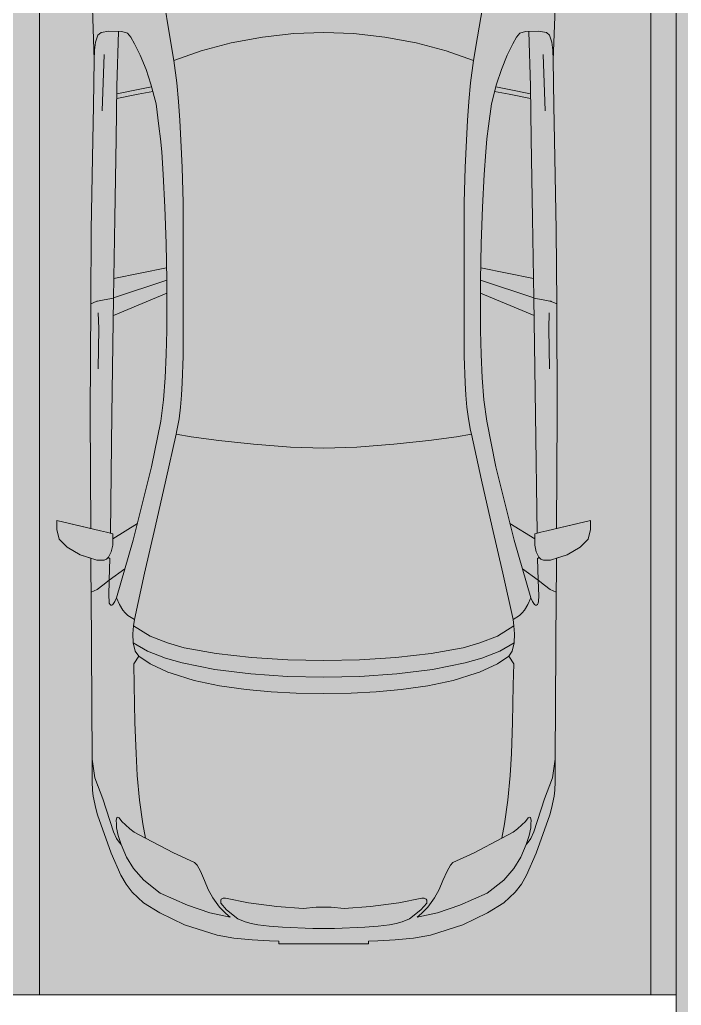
# Model space of a CAD drawing. Header units: millimetres. Extents: x 132836 to 1862386, y -330276 to -143438.
# Drawn here: x 247960 to 250557, y -270728 to -266857 of the extents above; entities that cross this region are included whole.
import ezdxf

# ---------------------------------------------------------------- set-up
doc = ezdxf.new("R2010")
doc.units = ezdxf.units.MM
doc.header["$MEASUREMENT"] = 0
for name, color, linetype in [('Extérieur - Environnement', 7, 'Continuous'), ('Sols_ Dalles', 7, 'Continuous'), ('Structure - Murs extérieurs', 7, 'Continuous')]:
    doc.layers.add(name, color=color, linetype=linetype)

msp = doc.modelspace()

# ---------------------------------------------------------------- hatches: boundary and pattern name
at = {"linetype": 'Continuous', "lineweight": 0, "true_color": 0x6f6f6f}
h = msp.add_hatch(color=8, dxfattribs=at)
h.paths.add_polyline_path([(141848.442, -275935.042), (141848.442, -295062.571), (269220.821, -293826.868), (269220.821, -270902.734), (268763.049, -270902.734), (254213.6, -271040.575), (254213.6, -163437.635), (153156.2, -163437.635), (153156.2, -271040.575), (153182.962, -271040.57), (153183.146, -272000.514, -0.40942736), (149183.681, -275935.042)])
h.paths.add_polyline_path([(158435.584, -260639.953), (155145.584, -260639.953), (155145.584, -248364.953), (155145.584, -243089.974), (155145.584, -242189.974), (158435.584, -242189.974)], flags=0)
h.paths.add_polyline_path([(196775.042, -260810.571), (196775.042, -222495.57), (186955.542, -222495.57), (186955.542, -218295.57), (196754.55, -218295.57), (196754.55, -208495.57), (196754.55, -204495.57), (193355.542, -204495.57), (193355.542, -201780.57), (193355.542, -195161.535), (195576.034, -195161.535), (195576.034, -189810.571), (217850.068, -189810.571), (217850.068, -262266.885), (245610.045, -262266.885), (245610.045, -253395.571), (245626.034, -253395.571), (246426.034, -253395.571), (247826.034, -253395.571), (247826.034, -248005.571), (247826.034, -246605.571), (245626.034, -246605.571), (245610.045, -246605.571), (245610.045, -171995.57), (212806.28, -171995.57), (161503.433, -171995.57), (161503.433, -193810.571), (161503.433, -230015.57), (161503.433, -260810.571)], flags=0)
h.paths.add_polyline_path([(162737.042, -269433.913, -0.09031866), (162858.773, -268727.623, -0.20144873), (163912.639, -267592.74, -0.10421145), (164718.006, -267415.055), (165317.979, -267409.371, -0.10404461), (166125.354, -267571.244, -0.23825546), (167284.257, -268953.318, -0.05518862), (167336.836, -269390.334), (167338.931, -269611.438), (167351.046, -270890.267), (167092.583, -271892.761, -0.26794919), (165370.083, -272909.124), (164770.11, -272914.808, -0.19371746), (163379.252, -272370.185, -0.07056876), (163028.663, -271931.262, -0.1316525), (162751.253, -270933.845)], flags=0)
h.paths.add_polyline_path([(173316.986, -273599.031), (173316.986, -273452.052), (173330.488, -267377.824, -0.3805567), (175316.986, -265609.826), (175394.714, -265609.826), (175394.714, -270609.826), (190394.714, -270609.826), (190394.714, -265609.826), (195356.191, -265609.826, -0.41421356), (196856.191, -267109.826), (196856.191, -273660.699, -0.34550161), (195137.285, -275433.432), (175327.752, -275599.002, -0.4157911)], flags=0)
h.paths.add_polyline_path([(205510.093, -271504.083, -0.13447393), (205230.948, -270484.937), (205230.948, -268984.937, -0.41421356), (207230.948, -266984.937), (207830.948, -266984.937, -0.41421356), (209830.948, -268984.937), (209830.948, -270484.937, -0.12882035), (209574.03, -271465.581, -0.27093629), (207830.948, -272484.937), (207230.948, -272484.937, -0.26498)], flags=0)
h.paths.add_polyline_path([(217862.687, -273329.325), (217869.949, -267730.336, -0.09856151), (218100.718, -266943.721), (218117.681, -266951.545, -0.258849), (219955.479, -265605.827), (219953.141, -265587.294), (220637.569, -265587.294), (220637.569, -265687.294), (220637.569, -270687.294), (250537.569, -270687.294), (250537.569, -265687.294), (252208.004, -265687.294), (254186.294, -265687.294), (254186.294, -267687.294), (254186.294, -271062.255, 0.00134576), (254186.323, -271073.021), (254197.209, -273095.233, -0.41421356), (252208.004, -275105.97), (243484.534, -275105.97, -0.00518896), (243431.438, -275116.103), (235447.992, -275196.191), (220071.012, -275253.24, -0.38655333), (217873.089, -273475.385, -0.02518922)], flags=0)
at = {"layer": 'Sols_ Dalles', "linetype": 'Continuous', "lineweight": 0, "true_color": 0x2e271c}
msp.add_hatch(color=250, dxfattribs=at).paths.add_polyline_path([(217961.309, -273253.269, 0.4157911), (219972.076, -275253.24), (252109.067, -275105.97, 0.41421356), (254098.272, -273095.233), (254087.386, -271073.021, -0.00134576), (254087.357, -271062.255), (254087.357, -267687.294), (254087.357, -265687.294), (250537.569, -265687.294), (250537.569, -270787.292), (250537.729, -271092.129), (250548.615, -273114.341), (220537.569, -273253.269), (220537.569, -270687.294), (220537.569, -265687.294), (219961.309, -265687.294, 0.25884891), (218113.763, -267154.752, 0.09856162), (217961.309, -267920.633)])

# ---------------------------------------------------------------- linework, layer by layer
at = {"color": 9, "linetype": 'Continuous', "lineweight": 5}
msp.add_lwpolyline([(217873.089, -273475.385, 0.38655333), (220071.012, -275253.24), (235447.992, -275196.191), (243431.438, -275116.103, 0.00518896), (243484.534, -275105.97), (252208.004, -275105.97, 0.41421356), (254197.209, -273095.233), (254186.323, -271073.021, -0.00134576), (254186.294, -271062.255), (254186.294, -267687.294), (254186.294, -265687.294), (252208.004, -265687.294), (250537.569, -265687.294), (250537.569, -270687.294), (220637.569, -270687.294), (220637.569, -265687.294), (220637.569, -265587.294), (219953.141, -265587.294), (219955.479, -265605.827, 0.258849), (218117.681, -266951.545), (218100.718, -266943.721, 0.09856151), (217869.949, -267730.336), (217862.687, -273329.325, 0.02518922)], format="xyb", close=True, dxfattribs=at)
at = {"color": 255, "linetype": 'Continuous', "lineweight": 5, "flags": 128}
for points in [[(248037.569, -265687.294), (248037.569, -270687.294)], [(248037.569, -270687.294), (248037.569, -265687.294)], [(250537.569, -270687.294), (250537.569, -265687.294)], [(245537.569, -270687.294), (248037.569, -270687.294)], [(248037.569, -270687.294), (250537.569, -270687.294)]]:
    msp.add_lwpolyline(points, dxfattribs=at)
at = {"color": 253, "linetype": 'Continuous', "lineweight": 5, "true_color": 0x9f9f9f, "flags": 128}
msp.add_lwpolyline([(250537.569, -265687.294), (250537.569, -271062.255)], dxfattribs=at)
at = {"layer": 'Extérieur - Environnement', "color": 7, "linetype": 'Continuous', "lineweight": 13}
for p, q in [((248513.546, -266709.08), (248549.718, -266924.692)), ((249793.358, -266709.08), (249757.186, -266924.692)), ((248245.242, -266812.144), (248252.504, -267015.116)), ((248252.504, -267015.116), (248245.242, -266812.144)), ((250054.401, -267015.116), (250061.662, -266812.144)), ((250054.401, -267015.116), (250061.662, -266812.144)), ((248266.495, -266917.174), (248258.091, -266945.179)), ((248279.196, -266906.682), (248266.495, -266917.174)), ((248310.174, -266901.909), (248279.196, -266906.682)), ((248360.788, -266903.116), (248310.174, -266901.909)), ((248341.582, -267118.034), (248347.406, -266902.797)), ((248383.263, -266910.293), (248360.788, -266903.116)), ((248396.261, -266925.468), (248383.263, -266910.293)), ((249035.917, -266911.78), (248913.234, -266925.666)), ((249153.452, -266907.061), (249035.917, -266911.78)), ((249153.452, -266907.061), (249270.987, -266911.78)), ((249270.987, -266911.78), (249393.67, -266925.666)), ((249910.643, -266925.468), (249923.642, -266910.293)), ((249923.642, -266910.293), (249946.116, -266903.116)), ((249946.116, -266903.116), (249996.73, -266901.909)), ((249965.322, -267118.034), (249959.498, -266902.797)), ((249996.73, -266901.909), (250027.708, -266906.682)), ((250027.708, -266906.682), (250040.409, -266917.174)), ((250040.409, -266917.174), (250048.814, -266945.179)), ((248258.091, -266945.179), (248253.776, -266976.682)), ((248411.155, -266951.662), (248396.261, -266925.468)), ((248432.559, -266995.684), (248411.155, -266951.662)), ((248549.718, -266924.692), (248564.932, -267017.735)), ((248790.479, -266948.269), (248672.629, -266979.133)), ((248913.234, -266925.666), (248790.479, -266948.269)), ((249393.67, -266925.666), (249516.425, -266948.269)), ((249516.425, -266948.269), (249634.275, -266979.133)), ((249757.186, -266924.692), (249741.972, -267017.735)), ((249874.345, -266995.684), (249895.749, -266951.662)), ((249895.749, -266951.662), (249910.643, -266925.468)), ((250048.814, -266945.179), (250053.128, -266976.682)), ((248253.776, -266976.682), (248252.504, -267015.116)), ((248291.17, -266993.88), (248283.753, -267214.66)), ((248455.974, -267052.956), (248432.559, -266995.684)), ((248672.629, -266979.133), (248564.932, -267017.735)), ((249634.275, -266979.133), (249741.972, -267017.735)), ((249850.93, -267052.956), (249874.345, -266995.684)), ((250015.734, -266993.88), (250023.151, -267214.66)), ((250053.128, -266976.682), (250054.401, -267015.116)), ((248252.504, -267015.116), (248250.29, -267195.422)), ((248250.29, -267195.422), (248252.504, -267015.116)), ((248564.932, -267017.735), (248576.603, -267105.162)), ((249741.972, -267017.735), (249730.301, -267105.162)), ((250056.614, -267195.422), (250054.401, -267015.116)), ((250056.614, -267195.422), (250054.401, -267015.116)), ((248475.303, -267109.617), (248455.974, -267052.956)), ((249831.601, -267109.617), (249850.93, -267052.956)), ((248495.138, -267187.636), (248475.303, -267109.617)), ((248576.602, -267105.146), (248583.295, -267178.67)), ((249730.302, -267105.146), (249723.61, -267178.67)), ((249811.766, -267187.636), (249831.601, -267109.617)), ((248338.65, -267325.351), (248341.582, -267118.034)), ((248340.889, -267167.062), (248425.277, -267149.83)), ((248341.162, -267147.769), (248425.55, -267130.537)), ((248425.277, -267149.83), (248482.692, -267138.68)), ((248425.55, -267130.537), (248478.031, -267120.345)), ((249881.627, -267149.83), (249824.212, -267138.68)), ((249881.354, -267130.537), (249828.874, -267120.345)), ((249965.742, -267147.769), (249881.354, -267130.537)), ((249966.015, -267167.062), (249881.627, -267149.83)), ((249968.254, -267325.351), (249965.322, -267118.034)), ((248506.547, -267275.127), (248495.138, -267187.636)), ((248583.294, -267178.656), (248588.261, -267253.131)), ((249723.61, -267178.656), (249718.644, -267253.131)), ((249800.357, -267275.127), (249811.766, -267187.636)), ((248250.29, -267195.422), (248245.94, -267398.632)), ((248250.29, -267195.422), (248245.94, -267398.632)), ((250060.964, -267398.632), (250056.614, -267195.422)), ((250056.614, -267195.422), (250060.964, -267398.632)), ((248588.26, -267253.127), (248592.664, -267329.924)), ((249718.644, -267253.127), (249714.241, -267329.924)), ((248512.393, -267324.705), (248506.547, -267275.127)), ((249794.511, -267324.705), (249800.357, -267275.127)), ((248333.69, -267636.148), (248338.65, -267325.351)), ((248517.487, -267376.543), (248512.393, -267324.705)), ((248592.663, -267329.914), (248597.429, -267438.034)), ((249714.241, -267329.914), (249709.475, -267438.034)), ((249789.417, -267376.543), (249794.511, -267324.705)), ((249973.215, -267636.148), (249968.254, -267325.351)), ((248523.725, -267464.557), (248517.487, -267376.543)), ((249783.18, -267464.557), (249789.417, -267376.543)), ((248245.94, -267398.632), (248241.155, -267681.866)), ((248245.94, -267398.632), (248241.155, -267681.866)), ((250065.749, -267681.866), (250060.964, -267398.632)), ((250060.964, -267398.632), (250065.749, -267681.866)), ((248597.429, -267438.031), (248601.4, -267575.552)), ((249709.475, -267438.031), (249705.505, -267575.552)), ((248530.112, -267592.686), (248523.725, -267464.557)), ((249776.792, -267592.686), (249783.18, -267464.557)), ((248601.4, -267575.552), (248601.438, -268178.518)), ((249705.505, -267575.552), (249705.466, -268178.518)), ((248535.112, -267735.926), (248530.112, -267592.686)), ((249771.793, -267735.926), (249776.792, -267592.686)), ((248328.729, -267950.448), (248333.69, -267636.148)), ((249978.175, -267950.448), (249973.215, -267636.148)), ((248241.155, -267681.866), (248238.637, -267973.113)), ((248241.155, -267681.866), (248238.637, -267973.113)), ((250068.268, -267973.113), (250065.749, -267681.866)), ((250065.749, -267681.866), (250068.268, -267973.113)), ((248537.535, -267879.457), (248535.112, -267735.926)), ((249769.369, -267879.457), (249771.793, -267735.926)), ((248329.946, -267873.372), (248536.717, -267831.01)), ((249976.959, -267873.372), (249770.187, -267831.01)), ((248537.535, -267879.457), (248328.746, -267949.357)), ((248538.073, -268077.471), (248537.535, -267879.457)), ((249768.831, -268077.471), (249769.369, -267879.457)), ((249769.369, -267879.457), (249978.158, -267949.357)), ((248238.637, -267973.113), (248260.345, -267963.349)), ((248260.345, -267963.349), (248262.301, -267962.783)), ((248262.301, -267962.783), (248265.559, -267962.088)), ((248265.559, -267962.088), (248291.472, -267957.432)), ((248291.472, -267957.432), (248328.729, -267950.448)), ((248328.729, -267950.448), (248322.29, -268407.601)), ((248327.758, -268019.427), (248537.675, -267931.001)), ((249979.147, -268019.427), (249769.229, -267931.001)), ((249978.175, -267950.448), (249984.614, -268407.601)), ((250015.432, -267957.432), (249978.175, -267950.448)), ((250041.345, -267962.088), (250015.432, -267957.432)), ((250044.603, -267962.783), (250041.345, -267962.088)), ((250046.559, -267963.349), (250044.603, -267962.783)), ((250068.268, -267973.113), (250046.559, -267963.349)), ((248238.637, -267973.113), (248236.668, -268405.992)), ((248236.668, -268405.992), (248238.637, -267973.113)), ((250070.236, -268405.992), (250068.268, -267973.113)), ((250070.236, -268405.992), (250068.268, -267973.113)), ((248268.531, -268008.036), (248270.03, -268069.3)), ((250038.373, -268008.036), (250036.875, -268069.3)), ((248270.03, -268069.3), (248267.453, -268228.63)), ((248534.922, -268171.56), (248538.073, -268077.471)), ((249771.982, -268171.56), (249768.831, -268077.471)), ((250036.875, -268069.3), (250039.451, -268228.63)), ((248530.728, -268264.184), (248534.922, -268171.56)), ((248601.438, -268178.518), (248597.601, -268282.803)), ((249705.466, -268178.518), (249709.303, -268282.803)), ((249776.176, -268264.184), (249771.982, -268171.56)), ((248524.629, -268350.336), (248530.728, -268264.184)), ((249782.276, -268350.336), (249776.176, -268264.184)), ((248597.602, -268282.796), (248595.068, -268331.972)), ((249709.302, -268282.796), (249711.837, -268331.972)), ((248513.483, -268433.588), (248524.629, -268350.336)), ((248595.069, -268331.956), (248591.27, -268379.107)), ((249711.836, -268331.956), (249715.634, -268379.107)), ((249793.422, -268433.588), (249782.276, -268350.336)), ((248591.272, -268379.084), (248585.449, -268425.327)), ((249715.632, -268379.084), (249721.455, -268425.327)), ((248236.668, -268405.992), (248239.147, -268855.376)), ((248239.147, -268855.376), (248236.668, -268405.992)), ((248322.291, -268407.601), (248315.843, -268873.649)), ((248585.449, -268425.327), (248577.018, -268470.695)), ((249721.455, -268425.327), (249729.886, -268470.695)), ((249984.614, -268407.601), (249991.061, -268873.649)), ((250067.758, -268855.376), (250070.236, -268405.992)), ((250067.758, -268855.376), (250070.236, -268405.992)), ((248478.066, -268612.975), (248513.483, -268433.588)), ((248576.797, -268471.184), (248577.104, -268470.505)), ((249730.107, -268471.184), (249729.8, -268470.505)), ((249828.838, -268612.975), (249793.422, -268433.588)), ((248573.718, -268485.5), (248533.56, -268665.461)), ((248573.718, -268485.5), (248576.797, -268471.184)), ((248573.718, -268485.5), (248632.689, -268495.563)), ((248632.689, -268495.563), (248741.305, -268509.721)), ((249674.215, -268495.563), (249565.599, -268509.721)), ((249733.186, -268485.5), (249674.215, -268495.563)), ((249733.186, -268485.5), (249730.107, -268471.184)), ((249733.186, -268485.5), (249773.344, -268665.461)), ((248741.305, -268509.721), (248878.39, -268524.319)), ((248878.39, -268524.319), (249022.834, -268535.706)), ((249022.834, -268535.706), (249153.452, -268540.229)), ((249284.07, -268535.706), (249153.452, -268540.229)), ((249428.514, -268524.319), (249284.07, -268535.706)), ((249565.599, -268509.721), (249428.514, -268524.319)), ((248405.866, -268900.718), (248478.066, -268612.975)), ((249901.038, -268900.718), (249828.838, -268612.975)), ((248533.56, -268665.461), (248491.38, -268850.052)), ((249773.344, -268665.461), (249815.524, -268850.052)), ((248239.147, -268855.376), (248105.774, -268824.575)), ((248105.774, -268824.575), (248105.774, -268858.864)), ((248105.774, -268824.575), (248277.809, -268864.305)), ((248105.774, -268824.575), (248105.774, -268858.864)), ((248422.241, -268835.461), (248325.059, -268895.945)), ((248491.38, -268850.052), (248450.23, -269030.342)), ((249815.524, -268850.052), (249856.674, -269030.342)), ((249884.664, -268835.461), (249981.845, -268895.945)), ((250201.13, -268824.575), (250029.095, -268864.305)), ((250201.13, -268824.575), (250067.758, -268855.376)), ((250201.13, -268858.864), (250201.13, -268824.575)), ((250201.13, -268824.575), (250201.13, -268858.864)), ((248105.774, -268858.864), (248114.635, -268896.996)), ((248114.635, -268896.996), (248105.774, -268858.864)), ((248277.809, -268864.305), (248300.938, -268869.809)), ((248300.938, -268869.809), (248325.059, -268876.024)), ((248325.059, -268876.024), (248325.059, -268921.171)), ((250005.966, -268869.809), (249981.845, -268876.024)), ((249981.845, -268876.024), (249981.845, -268921.171)), ((250029.095, -268864.305), (250005.966, -268869.809)), ((250192.27, -268896.996), (250201.13, -268858.864)), ((250192.27, -268896.996), (250201.13, -268858.864)), ((248114.635, -268896.996), (248146.493, -268928.955)), ((248146.493, -268928.955), (248114.635, -268896.996)), ((248146.493, -268928.955), (248197.033, -268958.446)), ((248197.033, -268958.446), (248146.493, -268928.955)), ((248325.059, -268921.171), (248319.047, -268947.698)), ((248405.866, -268900.718), (248340.452, -269127.825)), ((249901.038, -268900.718), (249966.452, -269127.825)), ((249981.845, -268921.171), (249987.857, -268947.698)), ((250109.871, -268958.446), (250160.411, -268928.955)), ((250109.871, -268958.446), (250160.411, -268928.955)), ((250160.411, -268928.955), (250192.27, -268896.996)), ((250160.411, -268928.955), (250192.27, -268896.996)), ((248197.033, -268958.446), (248239.546, -268972.665)), ((248263.008, -268980.512), (248197.033, -268958.446)), ((248239.546, -268972.665), (248239.804, -269028.074)), ((248239.804, -269028.074), (248239.546, -268972.665)), ((248309.239, -268967.805), (248301.164, -268975.338)), ((248314.116, -268973.482), (248306.912, -268969.976)), ((248319.047, -268947.698), (248309.239, -268967.805)), ((248314.116, -268973.482), (248311.148, -269058.02)), ((249987.857, -268947.698), (249997.665, -268967.805)), ((249992.788, -268973.482), (249999.992, -268969.976)), ((249992.788, -268973.482), (249995.756, -269058.02)), ((249997.665, -268967.805), (250005.74, -268975.338)), ((250043.896, -268980.512), (250109.871, -268958.446)), ((250067.1, -269028.074), (250067.358, -268972.665)), ((250067.1, -269028.074), (250067.358, -268972.665)), ((250067.358, -268972.665), (250109.871, -268958.446)), ((248290.992, -268980.446), (248263.008, -268980.512)), ((248301.164, -268975.338), (248290.992, -268980.446)), ((250005.74, -268975.338), (250015.912, -268980.446)), ((250015.912, -268980.446), (250043.896, -268980.512)), ((248239.804, -269028.074), (248240.856, -269106.124)), ((248239.804, -269028.074), (248240.856, -269106.124)), ((248373.296, -269013.798), (248311.148, -269058.02)), ((248450.23, -269030.342), (248410.066, -269213.352)), ((249856.674, -269030.342), (249896.839, -269213.352)), ((249933.609, -269013.798), (249995.756, -269058.02)), ((250066.048, -269106.124), (250067.1, -269028.074)), ((250067.1, -269028.074), (250066.048, -269106.124)), ((248286.287, -269078.043), (248264.691, -269094.519)), ((248311.148, -269058.02), (248286.287, -269078.043)), ((248311.148, -269058.02), (248309.314, -269119.394)), ((249995.756, -269058.02), (250020.618, -269078.043)), ((249995.756, -269058.02), (249997.59, -269119.394)), ((250020.618, -269078.043), (250042.213, -269094.519)), ((248264.691, -269094.519), (248240.856, -269106.124)), ((248240.856, -269106.124), (248245.007, -269761.281)), ((248240.856, -269106.124), (248245.007, -269761.281)), ((248309.314, -269119.394), (248310.593, -269142.411)), ((248333.104, -269141.742), (248340.452, -269127.825)), ((248340.452, -269127.825), (248351.898, -269154.267)), ((249966.452, -269127.825), (249955.007, -269154.267)), ((249973.8, -269141.742), (249966.452, -269127.825)), ((249997.59, -269119.394), (249996.311, -269142.411)), ((250042.213, -269094.519), (250066.048, -269106.124)), ((250061.897, -269761.281), (250066.048, -269106.124)), ((250066.048, -269106.124), (250061.897, -269761.281)), ((248310.593, -269142.411), (248311.63, -269148.165)), ((248311.63, -269148.165), (248314.553, -269153.829)), ((248318.014, -269156.902), (248314.553, -269153.829)), ((248321.763, -269156.936), (248318.014, -269156.902)), ((248325.659, -269154.389), (248321.763, -269156.936)), ((248325.659, -269154.389), (248328.751, -269150.029)), ((248328.751, -269150.029), (248333.098, -269141.742)), ((248351.898, -269154.267), (248365.241, -269175.776)), ((249955.007, -269154.267), (249941.663, -269175.776)), ((249978.154, -269150.029), (249973.806, -269141.742)), ((249981.245, -269154.389), (249978.154, -269150.029)), ((249981.245, -269154.389), (249985.141, -269156.936)), ((249985.141, -269156.936), (249988.89, -269156.902)), ((249988.89, -269156.902), (249992.351, -269153.829)), ((249995.274, -269148.165), (249992.351, -269153.829)), ((249996.311, -269142.411), (249995.274, -269148.165)), ((248365.241, -269175.776), (248374.438, -269186.973)), ((248374.438, -269186.973), (248384.157, -269197.411)), ((248384.157, -269197.411), (248410.066, -269213.352)), ((249922.747, -269197.411), (249896.839, -269213.352)), ((249932.466, -269186.973), (249922.747, -269197.411)), ((249941.663, -269175.776), (249932.466, -269186.973)), ((248406.776, -269238.276), (248404.632, -269268.704)), ((248410.066, -269213.352), (248406.776, -269238.276)), ((248471.589, -269278.711), (248406.776, -269238.276)), ((248410.079, -269213.352), (248410.066, -269213.352)), ((249835.315, -269278.711), (249900.129, -269238.276)), ((249896.826, -269213.352), (249896.839, -269213.352)), ((249896.839, -269213.352), (249900.129, -269238.276)), ((249900.129, -269238.276), (249902.272, -269268.704)), ((248404.632, -269268.704), (248405.412, -269304.066)), ((248540.345, -269304.966), (248471.586, -269278.71)), ((249766.56, -269304.966), (249835.319, -269278.71)), ((249902.272, -269268.704), (249901.493, -269304.066)), ((248461.79, -269337.286), (248405.412, -269304.066)), ((248405.412, -269304.066), (248413.74, -269337.784)), ((248605.481, -269323.678), (248540.338, -269304.965)), ((249701.424, -269323.678), (249766.566, -269304.965)), ((249845.114, -269337.286), (249901.493, -269304.066)), ((249901.493, -269304.066), (249893.165, -269337.784)), ((248427.056, -269357.141), (248407.525, -269387.53)), ((248413.74, -269337.784), (248413.766, -269337.799)), ((248427.056, -269357.141), (248413.74, -269337.784)), ((248427.061, -269357.181), (248427.056, -269357.141)), ((248427.061, -269357.181), (248471.664, -269386.898)), ((248531.993, -269364.909), (248461.79, -269337.286)), ((248731.773, -269347.1), (248605.475, -269323.677)), ((248869.916, -269362.462), (248731.773, -269347.1)), ((249436.988, -269362.462), (249575.131, -269347.1)), ((249575.131, -269347.1), (249701.429, -269323.677)), ((249774.911, -269364.909), (249845.114, -269337.286)), ((249879.843, -269357.181), (249835.24, -269386.898)), ((249879.843, -269357.181), (249879.849, -269357.141)), ((249879.849, -269357.141), (249893.165, -269337.784)), ((249879.849, -269357.141), (249899.38, -269387.53)), ((249893.165, -269337.784), (249893.138, -269337.799)), ((248407.525, -269387.53), (248409.704, -269470.882)), ((248471.664, -269386.898), (248541.543, -269419.474)), ((248597.64, -269383.674), (248531.993, -269364.909)), ((248726.082, -269409.223), (248597.64, -269383.674)), ((249012.846, -269370.864), (248869.914, -269362.461)), ((249153.481, -269373.424), (249012.844, -269370.863)), ((249153.423, -269373.424), (249294.06, -269370.863)), ((249294.058, -269370.864), (249436.99, -269362.461)), ((249580.822, -269409.223), (249709.264, -269383.674)), ((249709.264, -269383.674), (249774.911, -269364.909)), ((249835.24, -269386.898), (249765.361, -269419.474)), ((249899.38, -269387.53), (249897.201, -269470.882)), ((248541.543, -269419.474), (248554.604, -269424.336)), ((248554.604, -269424.336), (248645.145, -269452.15)), ((248866.764, -269426.562), (248726.082, -269409.223)), ((249011.548, -269436.38), (248866.764, -269426.562)), ((249153.452, -269439.488), (249011.548, -269436.38)), ((249153.452, -269439.488), (249295.356, -269436.38)), ((249295.356, -269436.38), (249440.14, -269426.562)), ((249440.14, -269426.562), (249580.822, -269409.223)), ((249752.301, -269424.336), (249661.76, -269452.15)), ((249765.361, -269419.474), (249752.301, -269424.336)), ((248409.703, -269470.819), (248412.348, -269617.644)), ((248409.705, -269470.865), (248409.705, -269470.882)), ((248645.145, -269452.15), (248744.192, -269473.079)), ((248744.192, -269473.079), (248849.099, -269487.903)), ((249562.712, -269473.079), (249457.805, -269487.903)), ((249661.76, -269452.15), (249562.712, -269473.079)), ((249897.202, -269470.819), (249894.556, -269617.644)), ((249897.199, -269470.865), (249897.199, -269470.882)), ((248849.099, -269487.903), (248947.061, -269496.699)), ((248947.061, -269496.699), (249045.633, -269501.675)), ((249045.633, -269501.675), (249153.459, -269503.419)), ((249261.271, -269501.675), (249153.446, -269503.419)), ((249359.844, -269496.699), (249261.271, -269501.675)), ((249457.805, -269487.903), (249359.844, -269496.699)), ((248412.348, -269617.644), (248416.64, -269739.103)), ((249894.556, -269617.644), (249890.264, -269739.103)), ((248416.64, -269739.103), (248421.177, -269825.642)), ((249890.264, -269739.103), (249885.727, -269825.642)), ((248245.007, -269761.281), (248244.924, -269812.104)), ((248245.007, -269761.281), (248244.924, -269812.104)), ((248245.007, -269761.281), (248254.85, -269834.646)), ((250061.897, -269761.281), (250052.054, -269834.646)), ((250061.981, -269812.104), (250061.897, -269761.281)), ((250061.897, -269761.281), (250061.981, -269812.104)), ((248244.924, -269812.104), (248245.034, -269850.175)), ((248244.924, -269812.104), (248245.034, -269850.175)), ((248421.175, -269825.621), (248429.956, -269922.935)), ((248429.956, -269922.935), (248421.205, -269825.642)), ((249885.729, -269825.621), (249876.948, -269922.935)), ((249876.948, -269922.935), (249885.699, -269825.642)), ((250061.87, -269850.175), (250061.981, -269812.104)), ((250061.981, -269812.104), (250061.87, -269850.175)), ((248245.034, -269850.175), (248245.561, -269883.286)), ((248245.034, -269850.175), (248245.561, -269883.286)), ((248254.85, -269834.646), (248286.376, -269917.011)), ((248265.965, -269863.685), (248266.016, -269864.697)), ((250052.054, -269834.646), (250020.529, -269917.011)), ((250040.94, -269863.685), (250040.888, -269864.697)), ((250061.343, -269883.286), (250061.87, -269850.175)), ((250061.87, -269850.175), (250061.343, -269883.286)), ((248245.561, -269883.286), (248248.362, -269907.43)), ((248245.561, -269883.286), (248248.362, -269907.43)), ((250058.542, -269907.43), (250061.343, -269883.286)), ((250061.343, -269883.286), (250058.542, -269907.43)), ((248248.362, -269907.43), (248258.759, -269954.786)), ((248258.759, -269954.786), (248248.362, -269907.43)), ((248286.376, -269917.011), (248327.976, -270046.609)), ((248429.956, -269922.935), (248443.578, -270016.18)), ((249876.948, -269922.935), (249863.326, -270016.18)), ((250020.529, -269917.011), (249978.928, -270046.609)), ((250048.145, -269954.786), (250058.542, -269907.43)), ((250048.145, -269954.786), (250058.542, -269907.43)), ((248258.759, -269954.786), (248265.774, -269980.291)), ((248265.774, -269980.291), (248258.759, -269954.786)), ((248265.774, -269980.291), (248319.593, -270130.226)), ((248319.593, -270130.226), (248265.774, -269980.291)), ((249987.312, -270130.226), (250041.13, -269980.291)), ((249987.312, -270130.226), (250041.13, -269980.291)), ((250041.13, -269980.291), (250048.145, -269954.786)), ((250041.13, -269980.291), (250048.145, -269954.786)), ((248340.981, -269991.066), (248338.248, -270002.769)), ((248338.248, -270002.769), (248339.561, -270015.863)), ((248339.561, -270015.863), (248340.508, -270030.793)), ((248345.435, -269989.8), (248340.981, -269991.066)), ((248350.322, -269991.957), (248345.435, -269989.8)), ((248361.261, -270006.248), (248350.322, -269991.957)), ((248374.883, -270019.786), (248361.261, -270006.248)), ((248443.574, -270016.157), (248453.854, -270072.418)), ((249863.33, -270016.157), (249853.05, -270072.418)), ((249932.021, -270019.786), (249945.643, -270006.248)), ((249945.643, -270006.248), (249956.582, -269991.957)), ((249956.582, -269991.957), (249961.47, -269989.8)), ((249961.47, -269989.8), (249965.923, -269991.066)), ((249965.923, -269991.066), (249968.657, -270002.769)), ((249967.343, -270015.863), (249966.396, -270030.793)), ((249968.657, -270002.769), (249967.343, -270015.863)), ((248340.313, -270072.924), (248327.976, -270046.609)), ((248340.508, -270030.793), (248346.414, -270061.6)), ((248391.957, -270034.588), (248374.883, -270019.786)), ((248409.899, -270047.873), (248391.957, -270034.588)), ((248453.854, -270072.418), (248409.899, -270047.873)), ((249853.05, -270072.418), (249897.006, -270047.873)), ((249897.006, -270047.873), (249914.948, -270034.588)), ((249914.948, -270034.588), (249932.021, -270019.786)), ((249966.396, -270030.793), (249960.49, -270061.6)), ((249966.591, -270072.924), (249978.928, -270046.609)), ((248350.756, -270087.473), (248340.313, -270072.924)), ((248346.414, -270061.6), (248352.76, -270081.4)), ((248358.082, -270096.772), (248350.756, -270087.473)), ((248352.76, -270081.4), (248358.082, -270096.772)), ((248563.269, -270128.798), (248453.854, -270072.418)), ((249743.636, -270128.798), (249853.05, -270072.418)), ((249954.144, -270081.4), (249948.822, -270096.772)), ((249948.822, -270096.772), (249956.148, -270087.473)), ((249960.49, -270061.6), (249954.144, -270081.4)), ((249956.148, -270087.473), (249966.591, -270072.924)), ((248319.593, -270130.226), (248356.831, -270217.2)), ((248356.831, -270217.2), (248319.593, -270130.226)), ((248379.266, -270147.072), (248358.082, -270096.772)), ((248646.706, -270167.904), (248563.269, -270128.798)), ((249660.199, -270167.904), (249743.636, -270128.798)), ((249927.638, -270147.072), (249948.822, -270096.772)), ((249950.073, -270217.2), (249987.312, -270130.226)), ((249950.073, -270217.2), (249987.312, -270130.226)), ((248406.481, -270191.422), (248379.266, -270147.072)), ((248656.095, -270178.323), (248646.706, -270167.904)), ((249650.81, -270178.323), (249660.199, -270167.904)), ((249900.423, -270191.422), (249927.638, -270147.072)), ((248446.799, -270236.78), (248406.481, -270191.422)), ((248669.275, -270201.019), (248656.095, -270178.323)), ((248685.415, -270238.748), (248669.262, -270200.996)), ((249621.489, -270238.748), (249637.643, -270200.996)), ((249637.629, -270201.019), (249650.81, -270178.323)), ((249860.105, -270236.78), (249900.423, -270191.422)), ((248356.831, -270217.2), (248377.376, -270252.572)), ((248356.831, -270217.2), (248377.376, -270252.572)), ((248511.125, -270287.509), (248446.799, -270236.78)), ((248700.483, -270273.148), (248685.415, -270238.748)), ((249606.422, -270273.148), (249621.489, -270238.748)), ((249795.779, -270287.509), (249860.105, -270236.78)), ((249929.528, -270252.572), (249950.073, -270217.2)), ((249950.073, -270217.2), (249929.528, -270252.572)), ((248377.376, -270252.572), (248401.554, -270283.992)), ((248377.376, -270252.572), (248401.554, -270283.992)), ((248401.554, -270283.992), (248446.582, -270325.3)), ((248401.554, -270283.992), (248446.582, -270325.3)), ((248511.125, -270287.509), (248619.159, -270334.551)), ((248718.265, -270306.15), (248700.483, -270273.148)), ((249588.639, -270306.15), (249606.422, -270273.148)), ((249795.779, -270287.509), (249687.745, -270334.551)), ((249860.322, -270325.3), (249905.35, -270283.992)), ((249905.35, -270283.992), (249860.322, -270325.3)), ((249905.35, -270283.992), (249929.528, -270252.572)), ((249929.528, -270252.572), (249905.35, -270283.992)), ((248446.582, -270325.3), (248510.299, -270364.897)), ((248446.582, -270325.3), (248510.299, -270364.897)), ((248744.011, -270342.487), (248718.265, -270306.15)), ((248748.976, -270315.683), (248751.42, -270311.79)), ((248749.124, -270326.509), (248748.976, -270315.683)), ((248772.183, -270353.332), (248749.124, -270326.509)), ((248751.42, -270311.79), (248758.666, -270308.145)), ((248758.666, -270308.145), (248767.579, -270307.893)), ((248767.579, -270307.893), (248858.446, -270326.346)), ((248858.446, -270326.346), (248969.471, -270340.803)), ((249448.458, -270326.346), (249337.433, -270340.803)), ((249539.325, -270307.893), (249448.458, -270326.346)), ((249534.721, -270353.332), (249557.78, -270326.509)), ((249548.238, -270308.145), (249539.325, -270307.893)), ((249555.484, -270311.79), (249548.238, -270308.145)), ((249557.928, -270315.683), (249555.484, -270311.79)), ((249557.78, -270326.509), (249557.928, -270315.683)), ((249562.894, -270342.487), (249588.639, -270306.15)), ((249796.605, -270364.897), (249860.322, -270325.3)), ((249860.322, -270325.3), (249796.605, -270364.897)), ((248510.299, -270364.897), (248607.094, -270411.682)), ((248510.299, -270364.897), (248607.094, -270411.682)), ((248619.159, -270334.551), (248706.39, -270364.687)), ((248786.637, -270382.581), (248706.39, -270364.687)), ((248769.88, -270367.761), (248744.011, -270342.487)), ((248816.944, -270388.521), (248772.183, -270353.332)), ((248969.471, -270340.803), (249072.608, -270347.688)), ((249123.73, -270343.014), (249072.608, -270347.688)), ((249123.73, -270343.014), (249154.267, -270343.014)), ((249183.174, -270343.014), (249152.637, -270343.014)), ((249183.174, -270343.014), (249234.296, -270347.688)), ((249337.433, -270340.803), (249234.296, -270347.688)), ((249489.96, -270388.521), (249534.721, -270353.332)), ((249520.267, -270382.581), (249600.514, -270364.687)), ((249537.024, -270367.761), (249562.894, -270342.487)), ((249687.745, -270334.551), (249600.514, -270364.687)), ((249699.81, -270411.682), (249796.605, -270364.897)), ((249796.605, -270364.897), (249699.81, -270411.682)), ((248786.637, -270382.581), (248769.88, -270367.761)), ((248845.103, -270400.674), (248816.944, -270388.521)), ((248845.103, -270400.674), (248868.671, -270406.754)), ((249461.801, -270400.674), (249438.233, -270406.754)), ((249461.801, -270400.674), (249489.96, -270388.521)), ((249520.267, -270382.581), (249537.024, -270367.761)), ((248607.094, -270411.682), (248734.583, -270453.32)), ((248734.583, -270453.32), (248607.094, -270411.682)), ((248868.667, -270406.753), (248894.664, -270411.739)), ((248894.652, -270411.737), (248939.57, -270417.696)), ((248939.57, -270417.696), (248991.462, -270421.621)), ((249110.851, -270426.56), (248991.462, -270421.621)), ((249092.318, -270425.927), (249092.959, -270425.927)), ((249153.464, -270426.22), (249110.851, -270426.56)), ((249153.44, -270426.22), (249196.053, -270426.56)), ((249196.053, -270426.56), (249315.442, -270421.621)), ((249214.586, -270425.927), (249213.945, -270425.927)), ((249367.335, -270417.696), (249315.442, -270421.621)), ((249412.253, -270411.737), (249367.335, -270417.696)), ((249438.237, -270406.753), (249412.24, -270411.739)), ((249572.321, -270453.32), (249699.81, -270411.682)), ((249572.321, -270453.32), (249699.81, -270411.682)), ((248734.583, -270453.32), (248800.823, -270464.898)), ((248800.823, -270464.898), (248734.583, -270453.32)), ((248800.823, -270464.898), (248872.442, -270471.45)), ((248872.442, -270471.45), (248800.823, -270464.898)), ((248872.442, -270471.45), (248940.429, -270475.543)), ((248940.429, -270475.543), (248872.442, -270471.45)), ((248940.429, -270475.543), (248977.69, -270476.634)), ((248977.69, -270476.634), (248940.429, -270475.543)), ((248977.69, -270476.634), (248977.69, -270487.463)), ((248977.69, -270487.463), (248977.69, -270476.634)), ((249329.214, -270476.634), (249366.475, -270475.543)), ((249329.214, -270476.634), (249366.475, -270475.543)), ((249329.214, -270487.463), (249329.214, -270476.634)), ((249329.214, -270487.463), (249329.214, -270476.634)), ((249366.475, -270475.543), (249434.462, -270471.45)), ((249366.475, -270475.543), (249434.462, -270471.45)), ((249434.462, -270471.45), (249506.081, -270464.898)), ((249434.462, -270471.45), (249506.081, -270464.898)), ((249506.081, -270464.898), (249572.321, -270453.32)), ((249506.081, -270464.898), (249572.321, -270453.32)), ((248977.69, -270487.463), (249329.214, -270487.463)), ((248977.69, -270487.463), (249153.452, -270487.463)), ((249329.214, -270487.463), (249153.452, -270487.463))]:
    msp.add_line(p, q, dxfattribs=at)
at = {"layer": 'Sols_ Dalles', "color": 7, "linetype": 'Continuous', "lineweight": 5, "flags": 128}
msp.add_lwpolyline([(217961.309, -273253.269, 0.4157911), (219972.076, -275253.24), (252109.067, -275105.97, 0.41421356), (254098.272, -273095.233), (254087.386, -271073.021, -0.00134576), (254087.357, -271062.255), (254087.357, -267687.294), (254087.357, -265687.294), (250537.569, -265687.294), (250537.569, -270787.292), (250537.729, -271092.129), (250548.615, -273114.341), (220537.569, -273253.269), (220537.569, -270687.294), (220537.569, -265687.294), (219961.309, -265687.294, 0.25884891), (218113.763, -267154.752, 0.09856162), (217961.309, -267920.633)], format="xyb", close=True, dxfattribs=at)
at = {"layer": 'Sols_ Dalles', "color": 250, "linetype": 'Continuous', "lineweight": 5, "true_color": 0x1f1f1f}
msp.add_lwpolyline([(217961.309, -273253.269, 0.4157911), (219972.076, -275253.24), (252109.067, -275105.97, 0.41421356), (254098.272, -273095.233), (254087.386, -271073.021, -0.00134576), (254087.357, -271062.255), (254087.357, -267687.294), (254087.357, -265687.294), (250537.569, -265687.294), (250537.569, -270787.292), (250537.729, -271092.129), (250548.615, -273114.341), (220537.569, -273253.269), (220537.569, -270687.294), (220537.569, -265687.294), (219961.309, -265687.294, 0.25884891), (218113.763, -267154.752, 0.09856162), (217961.309, -267920.633)], format="xyb", close=True, dxfattribs=at)
at = {"layer": 'Structure - Murs extérieurs', "color": 7, "linetype": 'Continuous', "lineweight": 5, "flags": 128}
for points in [[(254087.357, -265587.294), (250537.569, -265587.294), (250437.569, -265587.294), (250437.569, -265687.294), (250437.569, -270687.292), (220637.569, -270687.292), (220637.569, -265687.294), (220637.569, -265587.294), (220537.569, -265587.294), (219953.141, -265587.294, 0.25972716), (218021.387, -267116.457, 0.0985618), (217861.309, -267920.633), (217861.309, -273253.269, 0.41578544), (219972.573, -275353.239), (252109.564, -275205.969, 0.41421921)], [(252109.067, -275105.97), (219972.076, -275253.24, -0.4157911), (217961.309, -273253.269), (217961.309, -267920.633, -0.09856162), (218113.763, -267154.752, -0.2588489), (219961.309, -265687.294), (220537.569, -265687.294), (220537.569, -270687.292), (220537.569, -270787.292), (220637.569, -270787.292), (250437.569, -270787.292), (250537.569, -270787.292), (250537.569, -270687.292), (250537.569, -265687.294), (254087.357, -265687.294)]]:
    msp.add_lwpolyline(points, format="xyb", dxfattribs=at)
at = {"layer": 'Structure - Murs extérieurs', "color": 7, "linetype": 'Continuous', "lineweight": 5}
for points in [[(250437.569, -265687.294), (250437.569, -270687.292)], [(250537.569, -270687.292), (250537.569, -265687.294)], [(250437.569, -270687.292), (220637.569, -270687.292)], [(250537.569, -270787.292), (250537.569, -270687.292)]]:
    msp.add_lwpolyline(points, dxfattribs=at)

doc.saveas('drawing.dxf')
